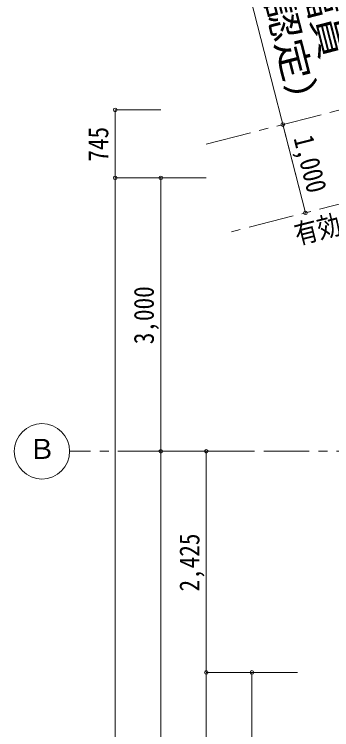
# Model space of a CAD drawing. Units: millimetres at full size; details may follow other scales. Extents: x -443943 to 462275, y -43546 to 79452.
# Drawn here: x -327700 to -324217, y 3556 to 11403 of the extents above; entities that cross this region are included whole.
import ezdxf
from ezdxf.enums import TextEntityAlignment as Align

# ---------------------------------------------------------------- set-up
doc = ezdxf.new("R2010")
doc.units = ezdxf.units.MM
doc.header["$LTSCALE"] = 100
doc.header["$PDMODE"] = 32
doc.header["$PDSIZE"] = 40
doc.linetypes.add('CHAIN1', pattern=[8, 5, -1, 1, -1])
doc.layers.add('4-1_通り芯', color=4, linetype='Continuous', lineweight=9)
doc.styles.add('ＭＳ ゴシック', font='')
doc.styles.get('ＭＳ ゴシック').set_extended_font_data('MS Gothic')

msp = doc.modelspace()

# ---------------------------------------------------------------- linework, layer by layer
at = {"layer": '4-1_通り芯', "linetype": 'CHAIN1'}
for p, q in [((-325592.7, 9979.2), (-291248.8, 18764)), ((-314862.3, 6609.1), (-327092.7, 6609.1))]:
    msp.add_line(p, q, dxfattribs=at)
at = {"layer": '4-1_通り芯'}
msp.add_line((-325588.3, 13458.3), (-324505.5, 9225.1), dxfattribs=at)
at = {"layer": '4-1_通り芯', "color": 2, "linetype": 'CHAIN1', "lineweight": 15}
msp.add_line((-316114.4, 11371.4), (-325344.9, 9010.4), dxfattribs=at)
at = {"layer": '4-1_通り芯', "color": 7, "lineweight": 15}
for p, q in [((-324505.5, 9225.1), (-324753.3, 10193.9)), ((-326592.7, 9609.1), (-325592.7, 9609.1)), ((-326092.7, -6100.9), (-326092.7, 9609.1)), ((-326092.7, 6609.1), (-325092.7, 6609.1)), ((-325592.7, 6609.1), (-325592.7, -6100.9)), ((-324592.7, 4184.1), (-325592.7, 4184.1)), ((-325092.7, -4090.9), (-325092.7, 4184.1))]:
    msp.add_line(p, q, dxfattribs=at)
msp.add_lwpolyline([(-326092.7, 10354.2), (-326592.7, 10354.2), (-326592.7, -6963.1), (-326092.7, -6963.1)], dxfattribs=at)
msp.add_circle((-327396.4, 6609.1), 303.8, dxfattribs=at)
at = {"layer": '4-1_通り芯', "color": 7}
for p in [(-326592.7, 10354.2), (-324753.3, 10193.9), (-326592.7, 9609.1), (-326092.7, 9609.1), (-324505.5, 9225.1), (-326092.7, 6609.1), (-325592.7, 6609.1), (-325592.7, 4184.1), (-325092.7, 4184.1)]:
    msp.add_point(p, dxfattribs=at)
at = {"layer": '4-1_通り芯'}
for p in [(-324753.3, 10193.9), (-324505.5, 9225.1)]:
    msp.add_point(p, dxfattribs=at)

# ---------------------------------------------------------------- texts
at = {"layer": '4-1_通り芯', "color": 2, "style": 'ＭＳ ゴシック', "width": 1.15}
for s, p in [('15ｍ（認定）', (-325376.3, 12851.5)), ('道路幅員', (-324868.2, 12655.4))]:
    msp.add_text(s, height=293.3, rotation=284.348, dxfattribs=at).set_placement(p, align=Align.BOTTOM_LEFT)
at = {"layer": '4-1_通り芯', "color": 7, "style": 'ＭＳ ゴシック', "width": 0.85}
for s, rotation, p in [('745', 90, (-326602.7, 9786.6)), ('1,000', 284.348, (-324700.3, 10026.8)), ('有効後退距離1.02ｍ', 14.348, (-324576.3, 8812.1)), ('3,000', 90, (-326102.7, 7784.1)), ('2,425', 90, (-325602.7, 5071.6))]:
    msp.add_text(s, height=219.9, rotation=rotation, dxfattribs=at).set_placement(p, align=Align.BOTTOM_LEFT)
at = {"layer": '4-1_通り芯', "color": 7, "style": 'ＭＳ ゴシック'}
msp.add_text('Ｂ', height=219.9, dxfattribs=at).set_placement((-327546.4, 6459.1), align=Align.BOTTOM_LEFT)

doc.saveas('drawing.dxf')
